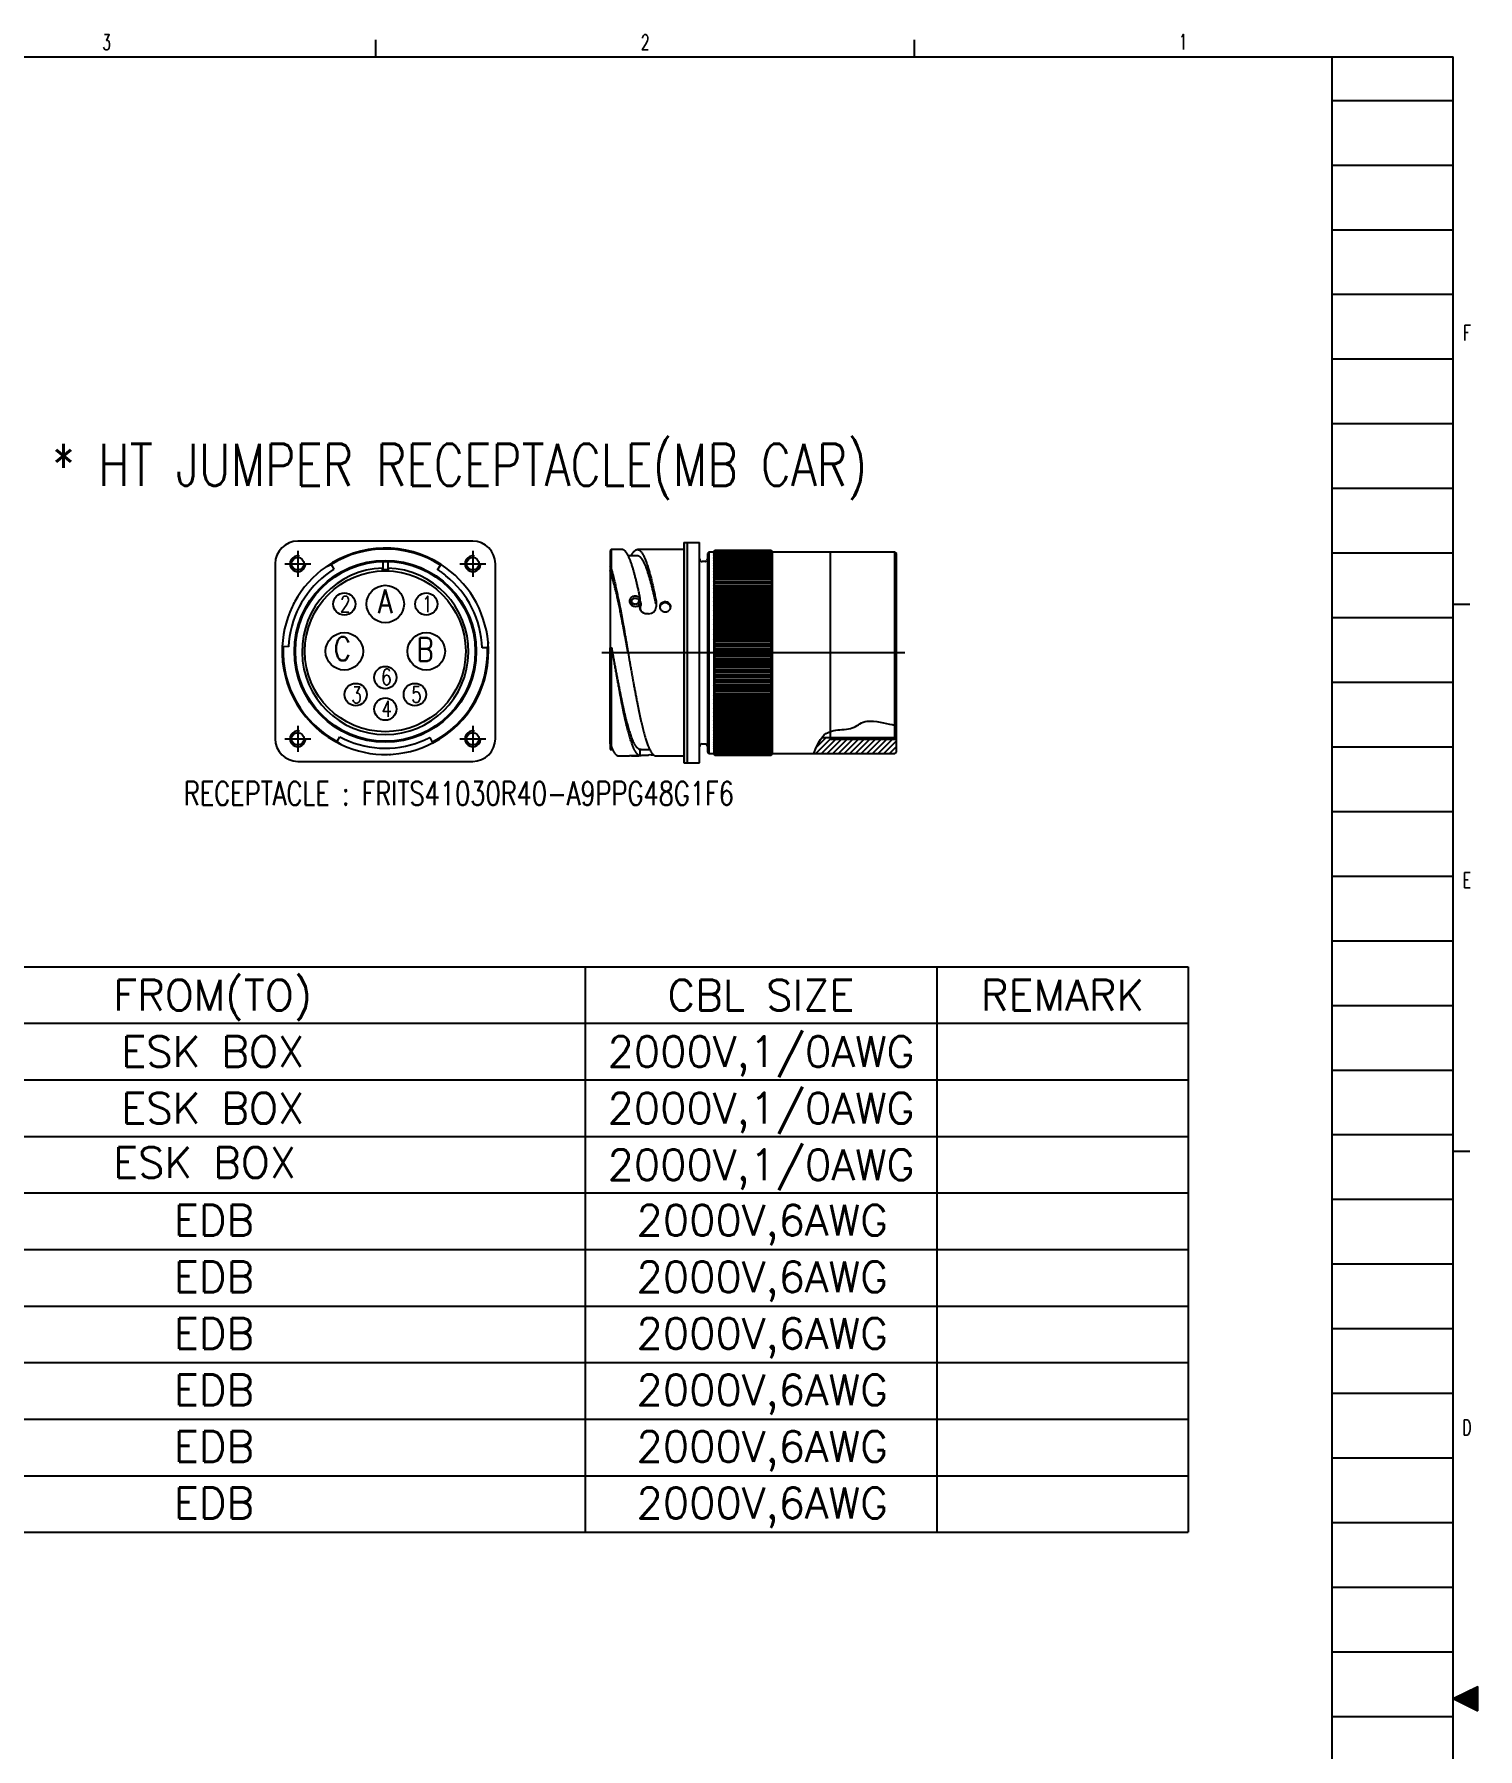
# Model space of a CAD drawing. Extents: x 260 to 819, y -886 to -454.
# Drawn here: x 630.8 to 809.5, y -675.9 to -463.7 of the extents above; entities that cross this region are included whole.
import ezdxf
from ezdxf.enums import TextEntityAlignment as Align
from ezdxf.lldxf.tags import DXFTag

# ---------------------------------------------------------------- set-up
doc = ezdxf.new("R2010")
doc.units = 0
doc.header["$LTSCALE"] = 150
doc.header["$MEASUREMENT"] = 0
doc.linetypes.add('DASHED', pattern=[0.75, 0.5, -0.25])
doc.layers.get('0').update_dxf_attribs({"color": 6, "linetype": 'CONTINUOUS'})
for name, color, linetype in [('2052034113 - FLA', 7, 'CONTINUOUS'), ('2052034141 - FLA', 7, 'CONTINUOUS'), ('2052036013 CUSTO', 7, 'CONTINUOUS'), ('DV1_Default', 7, 'CONTINUOUS'), ('DV1_Predefinito', 7, 'CONTINUOUS'), ('INSERTO 40-B25S', 7, 'CONTINUOUS')]:
    doc.layers.add(name, color=color, linetype=linetype)
doc.styles.get("Standard").update_dxf_attribs({"font": 'romans.shx', "width": 0.8, "bigfont": 'whgtxt.shx'})
doc.styles.add('큰글자', font='simplex.shx', dxfattribs={"height": 5, "bigfont": 'whgtxt.shx'})
tags = doc.linetypes.add('CENTER2', pattern=[28.575, 19.05, -3.175, 3.175, -3.175]).pattern_tags.tags
tags[10:11] = [DXFTag(74, 4), DXFTag(75, 0), DXFTag(340, '0'), DXFTag(46, 0.0), DXFTag(50, 0.0), DXFTag(44, 0.0), DXFTag(45, 0.0)]
tags[8:9] = [DXFTag(74, 4), DXFTag(75, 0), DXFTag(340, '0'), DXFTag(46, 0.0), DXFTag(50, 0.0), DXFTag(44, 0.0), DXFTag(45, 0.0)]
tags[6:7] = [DXFTag(74, 4), DXFTag(75, 0), DXFTag(340, '0'), DXFTag(46, 0.0), DXFTag(50, 0.0), DXFTag(44, 0.0), DXFTag(45, 0.0)]
tags[4:5] = [DXFTag(74, 4), DXFTag(75, 0), DXFTag(340, '0'), DXFTag(46, 0.0), DXFTag(50, 0.0), DXFTag(44, 0.0), DXFTag(45, 0.0)]

# ---------------------------------------------------------------- blocks, each defined once
blk = doc.blocks.new('*H0')
at = {"color": 2, "linetype": 'Continuous'}
for p, q in [((3.02, 201.76), (1.05, 203.73)), ((3.02, 202.04), (1.24, 203.82)), ((3.02, 202.32), (1.43, 203.92)), ((3.02, 202.61), (1.61, 204.01)), ((3.02, 202.89), (1.8, 204.11)), ((3.02, 203.17), (1.99, 204.2)), ((3.02, 203.46), (2.18, 204.3)), ((3.02, 203.74), (2.37, 204.39)), ((3.02, 204.02), (2.55, 204.49)), ((3.02, 204.3), (2.74, 204.58)), ((3.02, 204.59), (2.93, 204.68)), ((0.33, 203.03), (0.11, 203.25)), ((0.9, 202.75), (0.3, 203.35)), ((1.47, 202.46), (0.49, 203.44)), ((2.04, 202.18), (0.67, 203.54)), ((2.61, 201.89), (0.86, 203.63))]:
    blk.add_line(p, q, dxfattribs=at)
blk = doc.blocks.new('*H1')
at = {"color": 2, "linetype": 'Continuous'}
for p, q in [((1.38, 203.89), (0.46, 202.97)), ((1.95, 204.18), (0.64, 202.88)), ((2.52, 204.47), (0.83, 202.78)), ((3.02, 204.69), (1.02, 202.69)), ((3.02, 204.4), (1.21, 202.59)), ((3.02, 204.12), (1.4, 202.5)), ((3.02, 203.84), (1.58, 202.4)), ((0.24, 203.32), (0.08, 203.16)), ((0.81, 203.61), (0.27, 203.07)), ((3.02, 203.56), (1.77, 202.31)), ((3.02, 203.27), (1.96, 202.21)), ((3.02, 202.99), (2.15, 202.12)), ((3.02, 202.71), (2.34, 202.02)), ((3.02, 202.42), (2.53, 201.93)), ((3.02, 202.14), (2.71, 201.84)), ((3.02, 201.86), (2.9, 201.74))]:
    blk.add_line(p, q, dxfattribs=at)
blk = doc.blocks.new('ansi-c')
at = {"color": 210, "linetype": 'Continuous'}
for p, q in [((343.65, 764.46), (343.65, 766.57)), ((410.33, 764.46), (410.33, 766.57)), ((462, 751.06), (477, 751.06)), ((462, 735.06), (477, 735.06)), ((462, 719.06), (477, 719.06)), ((462, 703.06), (477, 703.06)), ((477, 696.73), (479.05, 696.73)), ((462, 687.06), (477, 687.06)), ((462, 671.06), (477, 671.06)), ((462, 655.06), (477, 655.06)), ((462, 639.06), (477, 639.06)), ((477, 629), (479.05, 629)), ((462, 623.06), (477, 623.06)), ((462, 607.06), (477, 607.06)), ((462, 591.06), (477, 591.06)), ((462, 575.06), (477, 575.06)), ((477, 561.26), (479.05, 561.26)), ((462, 559.06), (477, 559.06))]:
    blk.add_line(p, q, dxfattribs=at)
at = {"color": 5, "linetype": 'Continuous'}
for p, q in [((-56.4, 764.46), (477, 764.46)), ((462, 358.06), (462, 764.46)), ((477, 358.06), (477, 764.46)), ((462, 759.06), (477, 759.06)), ((462, 743.06), (477, 743.06)), ((462, 727.06), (477, 727.06)), ((462, 711.06), (477, 711.06)), ((462, 695.06), (477, 695.06)), ((462, 679.06), (477, 679.06)), ((462, 663.06), (477, 663.06)), ((462, 647.06), (477, 647.06)), ((462, 631.06), (477, 631.06)), ((462, 615.06), (477, 615.06)), ((462, 599.06), (477, 599.06)), ((462, 583.06), (477, 583.06)), ((462, 567.06), (477, 567.06))]:
    blk.add_line(p, q, dxfattribs=at)
at = {"color": 2, "linetype": 'Continuous'}
for p, q in [((477, 561.26), (480.02, 562.78)), ((480.02, 559.74), (480.02, 562.78)), ((477, 561.26), (480.02, 559.74))]:
    blk.add_line(p, q, dxfattribs=at)
at = {"color": 7, "linetype": 'Continuous'}
for name in ['*H1', '*H0']:
    blk.add_blockref(name, (477, 358.06), dxfattribs=at)
at = {"color": 130, "linetype": 'Continuous', "width": 0.655684}
for s, p in [('3', (310.33, 766.25)), ('2', (376.99, 766.25)), ('1', (443.57, 766.29)), ('F', (478.69, 730.28)), ('E', (478.69, 662.55)), ('D', (478.69, 594.82))]:
    blk.add_text(s, height=1.9, dxfattribs=at).set_placement(p, align=Align.MIDDLE_CENTER)

msp = doc.modelspace()

# ---------------------------------------------------------------- hatches: boundary and pattern name
h = msp.add_hatch(color=256)
h.paths.add_polyline_path([(711.62, -540.26), (711.23, -540.26), (711.23, -526.63), (711.62, -526.63)])
h.paths.add_polyline_path([(711.23, -540.26), (711.62, -540.26), (711.62, -553.89), (711.23, -553.89)])
h = msp.add_hatch()
h.set_pattern_fill('ANSI31', color=5, scale=0.156, style=0)
h.set_pattern_definition([(45, (610.5101, -625.6596), (-0.35023, 0.35023), [])])
edge = h.paths.add_edge_path()
edge.add_line((737.54, -550.98), (729.35, -550.98))
edge.add_line((729.35, -550.98), (729.35, -550.78))
edge.add_line((729.35, -550.78), (728.28, -550.78))
edge.add_spline(control_points=[(728.28, -550.78), (728, -551.16), (727.68, -551.76), (727.31, -552.73)], knot_values=[0, 0, 0, 0, 0.054733, 0.054733, 0.054733, 0.054733], degree=3, periodic=0)
edge.add_line((727.31, -552.73), (737.34, -552.73))
edge.add_line((737.34, -552.73), (737.54, -552.58))
edge.add_line((737.54, -552.58), (737.54, -550.98))
h.paths.add_polyline_path([(737.34, -550.78), (729.35, -550.78), (729.35, -550.98), (737.54, -550.98)], flags=17)

# ---------------------------------------------------------------- linework, layer by layer
for p, q in [((737.34, -527.79), (737.54, -527.96)), ((737.34, -550.78), (728.28, -550.78)), ((737.54, -550.98), (729.35, -550.98)), ((737.54, -550.98), (737.34, -550.78)), ((737.34, -552.73), (737.54, -552.56))]:
    msp.add_line(p, q)
at = {"color": 0}
for p, q in [((538.43, -579.12), (773.65, -579.12)), ((699, -579.12), (699, -649.11)), ((742.55, -579.12), (742.55, -649.11)), ((773.65, -579.12), (773.65, -649.11)), ((538.43, -586.12), (773.65, -586.12)), ((538.43, -593.12), (773.65, -593.12)), ((538.43, -600.12), (773.65, -600.12)), ((538.43, -607.12), (773.65, -607.12)), ((538.43, -614.11), (773.65, -614.11)), ((538.43, -614.11), (773.65, -614.11)), ((538.43, -621.11), (773.65, -621.11)), ((538.43, -621.11), (773.65, -621.11)), ((538.43, -628.11), (773.65, -628.11)), ((538.43, -628.11), (773.65, -628.11)), ((538.43, -635.11), (773.65, -635.11)), ((538.43, -635.11), (773.65, -635.11)), ((538.43, -642.11), (773.65, -642.11)), ((538.43, -642.11), (773.65, -642.11)), ((538.43, -649.11), (773.65, -649.11)), ((538.43, -649.11), (773.65, -649.11))]:
    msp.add_line(p, q, dxfattribs=at)
for centre, radius in [((663.45, -529.25), 0.78), ((685.11, -529.25), 0.78), ((674.28, -534.23), 2.32), ((669.21, -540.08), 2.32), ((679.35, -540.08), 2.32), ((663.45, -550.91), 0.78), ((685.11, -550.91), 0.78)]:
    msp.add_circle(centre, radius)
at = {"color": 3}
for centre in [(669.21, -534.23), (679.35, -534.23), (674.28, -543.33), (670.62, -545.43), (677.94, -545.43), (674.28, -547.23)]:
    msp.add_circle(centre, 1.38, dxfattribs=at)
at = {"color": 5}
for centre in [(663.45, -529.25), (685.11, -529.25), (663.45, -550.91), (685.11, -550.91)]:
    msp.add_arc(centre, 0.975, 78.1298, 353.5928, dxfattribs=at)
at = {"layer": '2052034113 - FLA', "color": 7, "linetype": 'Continuous'}
for p, q in [((737.34, -550.78), (737.34, -527.79)), ((737.54, -552.56), (737.54, -527.96)), ((713.18, -551.08), (713.18, -529.44)), ((713.89, -528.97), (713.5, -528.97)), ((714.14, -528.69), (714.02, -528.89)), ((713.5, -551.55), (713.89, -551.55)), ((714.02, -551.63), (714.14, -551.83))]:
    msp.add_line(p, q, dxfattribs=at)
for centre, radius, start, end in [((713.5, -528.65), 0.321, 180, 270), ((713.89, -528.81), 0.16, 270, 330), ((713.5, -551.87), 0.321, 90, 180), ((713.89, -551.71), 0.16, 30, 90)]:
    msp.add_arc(centre, radius, start, end, dxfattribs=at)
at = {"layer": '2052034141 - FLA', "color": 7, "linetype": 'Continuous'}
for p, q in [((685.1, -526.45), (663.46, -526.45)), ((702.22, -527.49), (702.1, -527.6)), ((702.1, -527.6), (702.1, -529.53)), ((702.22, -527.49), (702.22, -529.8)), ((703.59, -527.49), (702.22, -527.49)), ((705.49, -528.27), (704.36, -528.27)), ((711.23, -527.49), (705.49, -527.49)), ((711.23, -526.63), (713.18, -526.63)), ((711.23, -526.63), (711.23, -553.89)), ((711.62, -526.63), (711.62, -553.89)), ((713.18, -529.44), (713.18, -526.63)), ((660.65, -529.26), (660.65, -550.9)), ((666.94, -529.62), (667.58, -529.34)), ((667.58, -529.34), (667.93, -529.91)), ((673.96, -528.95), (673.96, -529.94)), ((673.96, -529.94), (674.6, -529.94)), ((673.96, -529.94), (673.96, -530.13)), ((674.6, -528.95), (674.6, -529.94)), ((674.6, -529.94), (674.6, -530.13)), ((680.76, -529.99), (681.12, -529.43)), ((681.12, -529.43), (681.18, -529.33)), ((687.91, -550.9), (687.91, -529.26)), ((702.1, -529.53), (702.1, -530.09)), ((702.22, -529.8), (702.1, -529.53)), ((702.1, -530.09), (702.1, -538.44)), ((713.18, -551.08), (713.18, -529.44)), ((704.77, -533.87), (704.77, -534.3)), ((705.67, -534.3), (705.67, -533.87)), ((705.88, -534.92), (705.88, -534.53)), ((707.79, -533.83), (707.79, -533.92)), ((707.79, -533.92), (707.79, -534.57)), ((706.68, -535.42), (706.86, -535.42)), ((702.1, -538.44), (702.1, -539.66)), ((661.64, -539.48), (661.52, -539.47)), ((662.3, -539.51), (661.64, -539.48)), ((686.93, -539.64), (686.26, -539.67)), ((687, -538.96), (686.93, -539.64)), ((702.1, -539.66), (702.22, -539.65)), ((702.1, -551.43), (702.1, -539.66)), ((702.22, -539.65), (702.22, -551.84)), ((702.22, -539.65), (702.33, -539.65)), ((668.33, -551.25), (668.64, -550.67)), ((668.89, -551.66), (668.33, -551.25)), ((679.78, -550.74), (680.08, -551.33)), ((680.08, -551.33), (680.13, -551.43)), ((702.22, -551.84), (702.1, -551.43)), ((702.1, -551.44), (702.1, -552.25)), ((713.18, -553.89), (713.18, -551.08)), ((663.46, -553.71), (685.1, -553.71)), ((702.1, -552.25), (702.41, -552.25)), ((703.18, -553.03), (704.49, -553.03)), ((704.77, -553.02), (704.77, -553.03)), ((704.77, -553.03), (705.67, -553.03)), ((705.67, -553.03), (705.67, -553.02)), ((705.95, -552.25), (707.02, -552.25)), ((706.68, -552.92), (706.86, -552.92)), ((707.79, -553.03), (707.79, -553.03)), ((707.79, -553.03), (711.23, -553.03)), ((711.23, -553.89), (713.18, -553.89))]:
    msp.add_line(p, q, dxfattribs=at)
for radius in [11.25, 11.13]:
    msp.add_circle((674.28, -540.08), radius, dxfattribs=at)
for centre, radius, start, end in [((663.46, -529.26), 2.81, 90, 180), ((674.28, -540.08), 12.77, 57.2792, 125.05), ((674.28, -540.08), 12.66, 57.2792, 121.9805), ((685.1, -529.26), 2.81, 0, 90), ((674.28, -540.07), 12.77, 125.0568, 177.3032), ((674.28, -540.08), 11.99, 121.9805, 171.2792), ((674.28, -540.08), 10.3, 91.7908, 88.2092), ((674.28, -540.08), 9.99, 91.845, 92.013), ((674.28, -540.08), 9.99, 87.9868, 88.155), ((674.28, -540.08), 12.77, 5.0568, 57.3032), ((674.28, -540.08), 11.99, 1.9805, 51.2792), ((674.28, -540.08), 12.77, 152.0332, 153.2808), ((674.28, -540.08), 12.77, 148.6432, 149.7994), ((674.28, -540.08), 12.77, 32.0332, 33.2808), ((674.27, -540.08), 12.77, 28.6432, 29.7994), ((711.11, -534.93), 5.32, 172.3249, 177.065), ((558.71, -531.34), 147.13, 359.0025, 359.1516), ((705.39, -534.27), 0.56, 331.4427, 40.2475), ((706.89, -534.52), 0.903, 267.8294, 356.8793), ((674.28, -540.08), 12.77, 177.2792, 245.05), ((674.28, -540.08), 12.66, 177.2792, 241.9805), ((674.28, -540.08), 12.66, 297.2792, 1.9805), ((674.28, -540.08), 12.77, 297.2792, 5.05), ((663.46, -550.9), 2.81, 180, 270), ((674.28, -540.08), 11.99, 241.9805, 291.2792), ((674.27, -540.08), 12.77, 245.0568, 297.3032), ((685.1, -550.9), 2.81, 270, 0), ((674.28, -540.07), 12.77, 268.6432, 269.7994), ((674.28, -540.08), 12.77, 272.0332, 273.2808), ((705.22, -565.78), 12.77, 87.2854, 93.2822), ((83.57, -557.55), 622.27, 0.41642, 0.48831), ((705.22, -564.31), 12.08, 86.5109, 87.1412), ((720, -551.9), 14.22, 184.1233, 184.5624), ((707.03, -555.91), 3, 79.791, 93.3914)]:
    msp.add_arc(centre, radius, start, end, dxfattribs=at)
for centre, major_axis, ratio, start_param, end_param in [((705.22, -534.3), (0.731, 0), 0.866025, 2.213841, 2.805986), ((705.22, -534.3), (-0.448, 0), 0.866025, 0, 0.230748), ((705.22, -534.3), (0.731, 0), 0.866025, 0, 0.93325), ((705.22, -534.3), (-0.448, 0), 0.866025, 2.905455, 3.141593), ((706.68, -534.92), (-0.936, 0), 0.895323, -0.311708, -0.196409), ((705.22, -534.25), (0.731, 0), 0.897045, -0.673439, -0.435482), ((708.92, -534.71), (0.683, 0), 0.895323, 0.084849, 3.052551), ((705.22, -552.28), (-0.731, 0), 0.062039, 3.577075, 3.744678)]:
    msp.add_ellipse(centre, major_axis=major_axis, ratio=ratio, start_param=start_param, end_param=end_param, dxfattribs=at)
for points, weights, knots in [([(705.82, -533.52), (705.28, -530.8), (704.74, -529.2), (704.16, -527.49), (703.59, -527.49)], [0.996032959852, 0.968040596938, 1, 0.965925826289, 1], [0, 0, 0, 0.3096108, 0.3096108, 0.6397086, 0.6397086, 0.6397086]), ([(704.71, -528.26), (705.1, -527.49), (705.49, -527.49), (706.06, -527.49), (706.64, -529.2), (707.21, -530.9), (707.79, -533.83)], [0.984890512075, 0.977232235139, 1, 0.965925826289, 1, 0.966166625389, 0.999521805212], [0.448306, 0.448306, 0.448306, 0.5868314, 0.5868314, 0.7941483, 0.7941483, 1, 1, 1]), ([(707.78, -534.22), (707.21, -531.47), (706.64, -529.87), (706.06, -528.27), (705.49, -528.27)], [0.999459512511, 0.966198248035, 1, 0.965925826289, 1], [0, 0, 0, 0.2014071, 0.2014071, 0.4044375, 0.4044375, 0.4044375]), ([(704.33, -540.26), (703.76, -537.05), (703.18, -534.26), (702.64, -531.67), (702.1, -530.09)], [0.999999662211, 0.965925995184, 1, 0.968196301598, 0.995761627997], [0.6074689, 0.6074689, 0.6074689, 0.8104982, 0.8104982, 1, 1, 1]), ([(702.22, -529.8), (702.7, -531.43), (703.18, -533.87), (703.76, -536.84), (704.33, -540.26), (704.91, -543.68), (705.49, -546.65), (706.06, -549.61), (706.64, -551.32), (707.21, -553.02), (707.79, -553.03)], [0.990411374384, 0.971697919533, 1, 0.965925826289, 1, 0.965925826289, 1, 0.965925826289, 1, 0.966166625389, 0.999521805212], [0, 0, 0, 0.172198, 0.172198, 0.379515, 0.379515, 0.586831, 0.586831, 0.794148, 0.794148, 1, 1, 1]), ([(705.82, -553.03), (705.28, -552.92), (704.74, -551.32), (704.16, -549.61), (703.59, -546.65), (703.01, -543.68), (702.43, -540.26), (702.38, -539.96), (702.33, -539.65)], [0.996032959852, 0.968040596938, 1, 0.965925826289, 1, 0.965925826289, 1, 0.99688329242, 0.994336744881], [0, 0, 0, 0.309611, 0.309611, 0.639709, 0.639709, 0.969807, 0.969807, 1, 1, 1]), ([(705.82, -552.25), (705.28, -552.14), (704.74, -550.65), (704.16, -549.04), (703.59, -546.26), (703.01, -543.47), (702.43, -540.26)], [0.995708951865, 0.968226720667, 1, 0.965925826289, 1, 0.965925826289, 1], [0, 0, 0, 0.3083637, 0.3083637, 0.6390578, 0.6390578, 0.969752, 0.969752, 0.969752])]:
    msp.add_rational_spline(points, weights, degree=2, knots=knots, dxfattribs=at)
for points, weights in [([(681.78, -530.72), (681.29, -530.33), (680.76, -529.99)], [0.985920333478, 0.988762671868, 0.994336744881]), ([(662.42, -538.26), (662.33, -538.88), (662.3, -539.51)], [0.985920333478, 0.988762671868, 0.994336744881]), ([(678.63, -551.25), (679.22, -551.03), (679.78, -550.74)], [0.985920333478, 0.988762671868, 0.994336744881]), ([(702.22, -551.84), (702.7, -553.03), (703.18, -553.03)], [0.990411374384, 0.971697919533, 1])]:
    msp.add_rational_spline(points, weights, degree=2, dxfattribs=at)
for points, knots in [([(705.82, -533.52), (705.74, -533.41), (705.61, -533.33), (705.31, -533.24), (705.15, -533.24), (704.85, -533.32), (704.72, -533.4), (704.54, -533.61), (704.49, -533.74), (704.49, -534.02), (704.54, -534.15), (704.73, -534.37), (704.86, -534.45), (705.16, -534.53), (705.33, -534.53), (705.62, -534.43), (705.75, -534.34), (705.83, -534.22)], [0, 0, 0, 0, 0.125, 0.125, 0.25, 0.25, 0.375, 0.375, 0.5, 0.5, 0.625, 0.625, 0.75, 0.75, 0.875, 0.875, 1, 1, 1, 1]), ([(705.22, -534.27), (705.27, -534.27), (705.32, -534.26), (705.37, -534.24), (705.42, -534.23), (705.46, -534.21), (705.5, -534.18), (705.54, -534.15), (705.57, -534.12), (705.6, -534.08), (705.63, -534.04), (705.65, -534), (705.66, -533.96), (705.67, -533.92), (705.67, -533.87), (705.66, -533.83), (705.66, -533.79), (705.64, -533.74), (705.62, -533.71), (705.6, -533.67), (705.57, -533.63), (705.54, -533.6), (705.5, -533.57), (705.46, -533.54), (705.41, -533.53), (705.37, -533.51), (705.32, -533.5), (705.27, -533.49), (705.22, -533.49), (705.17, -533.49), (705.12, -533.5), (705.07, -533.51), (705.02, -533.53), (704.98, -533.55), (704.94, -533.57), (704.9, -533.6), (704.87, -533.64), (704.84, -533.67), (704.81, -533.71), (704.79, -533.75), (704.78, -533.79), (704.77, -533.83), (704.77, -533.88), (704.77, -533.92), (704.78, -533.97), (704.8, -534.01), (704.81, -534.05), (704.84, -534.09), (704.87, -534.12), (704.9, -534.16), (704.94, -534.19), (704.99, -534.21), (705.03, -534.23), (705.08, -534.25), (705.13, -534.26), (705.16, -534.26), (705.19, -534.27), (705.22, -534.27)], [0, 0, 0, 0, 0.053682, 0.053682, 0.053682, 0.107362, 0.107362, 0.107362, 0.161064, 0.161064, 0.161064, 0.21478, 0.21478, 0.21478, 0.268473, 0.268473, 0.268473, 0.322142, 0.322142, 0.322142, 0.375823, 0.375823, 0.375823, 0.429534, 0.429534, 0.429534, 0.483246, 0.483246, 0.483246, 0.536928, 0.536928, 0.536928, 0.590596, 0.590596, 0.590596, 0.644288, 0.644288, 0.644288, 0.698004, 0.698004, 0.698004, 0.751707, 0.751707, 0.751707, 0.80538, 0.80538, 0.80538, 0.859054, 0.859054, 0.859054, 0.912756, 0.912756, 0.912756, 0.966472, 0.966472, 0.966472, 1, 1, 1, 1]), ([(705.83, -534.22), (705.7, -534.47), (705.73, -534.79), (706.06, -535.27), (706.37, -535.42), (706.68, -535.42)], [0, 0, 0, 0, 0.5, 0.5, 1, 1, 1, 1]), ([(708.92, -535.19), (708.85, -535.19), (708.77, -535.18), (708.7, -535.16), (708.63, -535.13), (708.56, -535.1), (708.5, -535.05), (708.44, -535.01), (708.39, -534.96), (708.35, -534.9), (708.31, -534.84), (708.28, -534.77), (708.26, -534.71), (708.24, -534.64), (708.24, -534.57), (708.25, -534.5), (708.26, -534.43), (708.28, -534.37), (708.31, -534.31), (708.34, -534.25), (708.39, -534.19), (708.44, -534.14), (708.5, -534.09), (708.56, -534.05), (708.63, -534.03), (708.7, -534), (708.78, -533.98), (708.85, -533.97), (708.93, -533.96), (709.01, -533.97), (709.08, -533.98), (709.15, -534), (709.23, -534.03), (709.29, -534.06), (709.36, -534.1), (709.41, -534.14), (709.46, -534.2), (709.51, -534.25), (709.55, -534.31), (709.57, -534.37), (709.6, -534.44), (709.61, -534.51), (709.61, -534.58), (709.61, -534.64), (709.59, -534.71), (709.57, -534.78), (709.54, -534.84), (709.5, -534.91), (709.45, -534.96), (709.41, -535.01), (709.35, -535.06), (709.28, -535.1), (709.22, -535.13), (709.14, -535.16), (709.07, -535.18), (709.02, -535.19), (708.97, -535.19), (708.92, -535.19)], [0, 0, 0, 0, 0.053652, 0.053652, 0.053652, 0.107301, 0.107301, 0.107301, 0.160999, 0.160999, 0.160999, 0.214731, 0.214731, 0.214731, 0.268409, 0.268409, 0.268409, 0.322032, 0.322032, 0.322032, 0.375681, 0.375681, 0.375681, 0.4294, 0.4294, 0.4294, 0.483121, 0.483121, 0.483121, 0.536775, 0.536775, 0.536775, 0.590396, 0.590396, 0.590396, 0.644071, 0.644071, 0.644071, 0.697801, 0.697801, 0.697801, 0.751503, 0.751503, 0.751503, 0.805136, 0.805136, 0.805136, 0.858768, 0.858768, 0.858768, 0.912467, 0.912467, 0.912467, 0.966198, 0.966198, 0.966198, 1, 1, 1, 1]), ([(705.67, -553.03), (705.67, -553.03), (705.67, -553.03), (705.66, -553.03), (705.66, -553.03), (705.64, -553.03), (705.62, -553.03), (705.6, -553.03), (705.57, -553.03), (705.54, -553.03), (705.5, -553.03), (705.46, -553.03), (705.41, -553.03), (705.37, -553.03), (705.32, -553.03), (705.27, -553.03), (705.22, -553.03), (705.17, -553.03), (705.12, -553.03), (705.07, -553.03), (705.02, -553.03), (704.98, -553.03), (704.94, -553.03), (704.9, -553.03), (704.87, -553.03), (704.84, -553.03), (704.81, -553.03), (704.79, -553.03), (704.78, -553.03), (704.77, -553.03), (704.77, -553.03)], [0.250138, 0.250138, 0.250138, 0.250138, 0.2684734, 0.2684734, 0.2684734, 0.3221423, 0.3221423, 0.3221423, 0.3758232, 0.3758232, 0.3758232, 0.4295338, 0.4295338, 0.4295338, 0.4832455, 0.4832455, 0.4832455, 0.5369279, 0.5369279, 0.5369279, 0.5905964, 0.5905964, 0.5905964, 0.644288, 0.644288, 0.644288, 0.6980037, 0.6980037, 0.6980037, 0.75018, 0.75018, 0.75018, 0.75018]), ([(705.83, -552.98), (705.85, -552.98), (705.87, -552.97), (706.06, -552.94), (706.37, -552.92), (706.68, -552.92)], [0.4235265, 0.4235265, 0.4235265, 0.4235265, 0.5, 0.5, 1, 1, 1, 1])]:
    msp.add_open_spline(points, degree=3, knots=knots, dxfattribs=at)
at = {"layer": '2052036013 CUSTO', "color": 7, "linetype": 'Continuous'}
for p, q in [((714.34, -527.79), (714.14, -527.99)), ((714.14, -527.99), (714.14, -552.53)), ((714.34, -527.79), (714.34, -552.73)), ((714.94, -527.79), (714.34, -527.79)), ((715.06, -527.59), (714.94, -527.79)), ((714.94, -527.79), (714.94, -552.73)), ((714.96, -527.75), (715.06, -527.59)), ((715.06, -527.6), (714.96, -527.75)), ((714.96, -527.79), (715.06, -527.62)), ((715.06, -527.65), (714.96, -527.79)), ((714.96, -527.87), (715.06, -527.69)), ((715.06, -527.73), (714.96, -527.87)), ((714.96, -527.97), (715.06, -527.78)), ((715.06, -527.84), (714.96, -527.97)), ((714.96, -528.1), (715.06, -527.91)), ((715.06, -527.98), (714.96, -528.1)), ((714.96, -528.27), (715.06, -528.07)), ((715.06, -528.16), (714.96, -528.27)), ((714.96, -528.46), (715.06, -528.26)), ((715.06, -527.59), (715.06, -527.59)), ((722.04, -527.59), (715.06, -527.59)), ((715.06, -527.59), (722.04, -527.59)), ((715.06, -527.62), (715.06, -527.6)), ((715.06, -527.6), (722.04, -527.6)), ((722.04, -527.62), (715.06, -527.62)), ((715.06, -527.69), (715.06, -527.65)), ((715.06, -527.65), (722.04, -527.65)), ((722.04, -527.69), (715.06, -527.69)), ((715.06, -527.78), (715.06, -527.73)), ((715.06, -527.73), (722.04, -527.73)), ((722.04, -527.78), (715.06, -527.78)), ((715.06, -527.91), (715.06, -527.84)), ((715.06, -527.84), (722.04, -527.84)), ((722.04, -527.91), (715.06, -527.91)), ((715.06, -528.07), (715.06, -527.98)), ((715.06, -527.98), (722.04, -527.98)), ((722.04, -528.07), (715.06, -528.07)), ((715.06, -528.26), (715.06, -528.16)), ((715.06, -528.16), (722.04, -528.16)), ((722.04, -528.26), (715.06, -528.26)), ((722.04, -527.59), (722.04, -527.59)), ((722.04, -527.59), (722.14, -527.75)), ((722.16, -527.79), (722.04, -527.59)), ((722.04, -527.62), (722.04, -527.6)), ((722.14, -527.75), (722.04, -527.6)), ((722.04, -527.62), (722.14, -527.79)), ((722.04, -527.69), (722.04, -527.65)), ((722.14, -527.79), (722.04, -527.65)), ((722.04, -527.69), (722.14, -527.87)), ((722.04, -527.78), (722.04, -527.73)), ((722.14, -527.87), (722.04, -527.73)), ((722.04, -527.78), (722.14, -527.97)), ((722.04, -527.91), (722.04, -527.84)), ((722.14, -527.97), (722.04, -527.84)), ((722.04, -527.91), (722.14, -528.1)), ((722.04, -528.07), (722.04, -527.98)), ((722.14, -528.1), (722.04, -527.98)), ((722.04, -528.07), (722.14, -528.27)), ((722.04, -528.26), (722.04, -528.16)), ((722.14, -528.27), (722.04, -528.16)), ((722.04, -528.26), (722.14, -528.46)), ((722.16, -527.79), (722.16, -552.73)), ((737.34, -527.79), (722.16, -527.79)), ((715.06, -528.36), (714.96, -528.46)), ((714.96, -528.68), (715.06, -528.48)), ((715.06, -528.6), (714.96, -528.68)), ((714.96, -528.94), (715.06, -528.72)), ((715.06, -528.86), (714.96, -528.94)), ((714.96, -529.22), (715.06, -529)), ((715.06, -529.15), (714.96, -529.22)), ((714.96, -529.53), (715.06, -529.31)), ((715.06, -529.47), (714.96, -529.53)), ((714.96, -529.87), (715.06, -529.64)), ((715.06, -529.82), (714.96, -529.87)), ((714.96, -530.23), (715.06, -530.01)), ((715.06, -530.2), (714.96, -530.23)), ((714.96, -530.62), (715.06, -530.39)), ((715.06, -528.48), (715.06, -528.36)), ((715.06, -528.36), (722.04, -528.36)), ((722.04, -528.48), (715.06, -528.48)), ((715.06, -528.72), (715.06, -528.6)), ((715.06, -528.6), (722.04, -528.6)), ((722.04, -528.72), (715.06, -528.72)), ((715.06, -529), (715.06, -528.86)), ((715.06, -528.86), (722.04, -528.86)), ((722.04, -529), (715.06, -529)), ((715.06, -529.31), (715.06, -529.15)), ((715.06, -529.15), (722.04, -529.15)), ((722.04, -529.31), (715.06, -529.31)), ((715.06, -529.64), (715.06, -529.47)), ((715.06, -529.47), (722.04, -529.47)), ((722.04, -529.64), (715.06, -529.64)), ((715.06, -530.01), (715.06, -529.82)), ((715.06, -529.82), (722.04, -529.82)), ((722.04, -530.01), (715.06, -530.01)), ((715.06, -530.39), (715.06, -530.2)), ((715.06, -530.2), (722.04, -530.2)), ((722.04, -530.39), (715.06, -530.39)), ((722.04, -528.48), (722.04, -528.36)), ((722.14, -528.46), (722.04, -528.36)), ((722.04, -528.48), (722.14, -528.68)), ((722.04, -528.72), (722.04, -528.6)), ((722.14, -528.68), (722.04, -528.6)), ((722.04, -528.72), (722.14, -528.94)), ((722.04, -529), (722.04, -528.86)), ((722.14, -528.94), (722.04, -528.86)), ((722.04, -529), (722.14, -529.22)), ((722.04, -529.31), (722.04, -529.15)), ((722.14, -529.22), (722.04, -529.15)), ((722.04, -529.31), (722.14, -529.53)), ((722.04, -529.64), (722.04, -529.47)), ((722.14, -529.53), (722.04, -529.47)), ((722.04, -529.64), (722.14, -529.87)), ((722.04, -530.01), (722.04, -529.82)), ((722.14, -529.87), (722.04, -529.82)), ((722.04, -530.01), (722.14, -530.23)), ((722.04, -530.39), (722.04, -530.2)), ((722.14, -530.23), (722.04, -530.2)), ((722.04, -530.39), (722.14, -530.62)), ((715.06, -530.6), (714.96, -530.62)), ((714.96, -531.03), (715.06, -530.81)), ((715.06, -531.02), (714.96, -531.03)), ((714.96, -531.47), (715.06, -531.24)), ((714.96, -531.47), (722.14, -531.47)), ((715.06, -531.47), (714.96, -531.47)), ((714.96, -531.93), (715.06, -531.7)), ((714.96, -531.93), (722.14, -531.93)), ((715.06, -531.94), (714.96, -531.93)), ((714.96, -532.41), (715.06, -532.18)), ((714.96, -532.41), (722.14, -532.41)), ((715.06, -532.43), (714.96, -532.41)), ((715.06, -530.81), (715.06, -530.6)), ((715.06, -530.6), (722.04, -530.6)), ((722.04, -530.81), (715.06, -530.81)), ((715.06, -531.24), (715.06, -531.02)), ((715.06, -531.02), (722.04, -531.02)), ((722.04, -531.24), (715.06, -531.24)), ((715.06, -531.7), (715.06, -531.47)), ((715.06, -531.47), (722.04, -531.47)), ((722.04, -531.7), (715.06, -531.7)), ((715.06, -532.18), (715.06, -531.94)), ((715.06, -531.94), (722.04, -531.94)), ((722.04, -532.18), (715.06, -532.18)), ((715.06, -532.68), (715.06, -532.43)), ((715.06, -532.43), (722.04, -532.43)), ((722.04, -530.81), (722.04, -530.6)), ((722.14, -530.62), (722.04, -530.6)), ((722.04, -530.81), (722.14, -531.03)), ((722.04, -531.24), (722.04, -531.02)), ((722.14, -531.03), (722.04, -531.02)), ((722.04, -531.24), (722.14, -531.47)), ((722.04, -531.7), (722.04, -531.47)), ((722.14, -531.47), (722.04, -531.47)), ((722.04, -531.7), (722.14, -531.93)), ((722.14, -531.93), (722.04, -531.94)), ((722.04, -532.18), (722.04, -531.94)), ((722.04, -532.18), (722.14, -532.41)), ((722.14, -532.41), (722.04, -532.43)), ((722.04, -532.68), (722.04, -532.43)), ((714.96, -532.9), (715.06, -532.68)), ((714.96, -532.9), (722.14, -532.9)), ((715.06, -532.94), (714.96, -532.9)), ((714.96, -533.42), (715.06, -533.2)), ((714.96, -533.42), (722.14, -533.42)), ((715.06, -533.47), (714.96, -533.42)), ((714.96, -533.96), (715.06, -533.74)), ((714.96, -533.96), (722.14, -533.96)), ((715.06, -534.02), (714.96, -533.96)), ((714.96, -534.51), (715.06, -534.29)), ((714.96, -534.51), (722.14, -534.51)), ((715.06, -534.58), (714.96, -534.51)), ((722.04, -532.68), (715.06, -532.68)), ((715.06, -533.2), (715.06, -532.94)), ((715.06, -532.94), (722.04, -532.94)), ((722.04, -533.2), (715.06, -533.2)), ((715.06, -533.74), (715.06, -533.47)), ((715.06, -533.47), (722.04, -533.47)), ((722.04, -533.74), (715.06, -533.74)), ((715.06, -534.29), (715.06, -534.02)), ((715.06, -534.02), (722.04, -534.02)), ((722.04, -534.29), (715.06, -534.29)), ((715.06, -534.86), (715.06, -534.58)), ((715.06, -534.58), (722.04, -534.58)), ((722.04, -532.68), (722.14, -532.9)), ((722.14, -532.9), (722.04, -532.94)), ((722.04, -533.2), (722.04, -532.94)), ((722.04, -533.2), (722.14, -533.42)), ((722.14, -533.42), (722.04, -533.47)), ((722.04, -533.74), (722.04, -533.47)), ((722.04, -533.74), (722.14, -533.96)), ((722.14, -533.96), (722.04, -534.02)), ((722.04, -534.29), (722.04, -534.02)), ((722.04, -534.29), (722.14, -534.51)), ((722.14, -534.51), (722.04, -534.58)), ((722.04, -534.86), (722.04, -534.58)), ((714.96, -535.07), (715.06, -534.86)), ((714.96, -535.07), (722.14, -535.07)), ((715.06, -535.15), (714.96, -535.07)), ((714.96, -535.65), (715.06, -535.45)), ((714.96, -535.65), (722.14, -535.65)), ((715.06, -535.74), (714.96, -535.65)), ((714.96, -536.24), (715.06, -536.04)), ((714.96, -536.24), (722.14, -536.24)), ((715.06, -536.34), (714.96, -536.24)), ((714.96, -536.84), (715.06, -536.65)), ((722.04, -534.86), (715.06, -534.86)), ((715.06, -535.45), (715.06, -535.15)), ((715.06, -535.15), (722.04, -535.15)), ((722.04, -535.45), (715.06, -535.45)), ((715.06, -536.04), (715.06, -535.74)), ((715.06, -535.74), (722.04, -535.74)), ((722.04, -536.04), (715.06, -536.04)), ((715.06, -536.65), (715.06, -536.34)), ((715.06, -536.34), (722.04, -536.34)), ((722.04, -536.65), (715.06, -536.65)), ((722.04, -534.86), (722.14, -535.07)), ((722.14, -535.07), (722.04, -535.15)), ((722.04, -535.45), (722.04, -535.15)), ((722.04, -535.45), (722.14, -535.65)), ((722.14, -535.65), (722.04, -535.74)), ((722.04, -536.04), (722.04, -535.74)), ((722.04, -536.04), (722.14, -536.24)), ((722.14, -536.24), (722.04, -536.34)), ((722.04, -536.65), (722.04, -536.34)), ((722.04, -536.65), (722.14, -536.84)), ((714.96, -536.84), (722.14, -536.84)), ((715.06, -536.95), (714.96, -536.84)), ((714.96, -537.45), (715.06, -537.26)), ((714.96, -537.45), (722.14, -537.45)), ((715.06, -537.57), (714.96, -537.45)), ((714.96, -538.07), (715.06, -537.89)), ((714.96, -538.07), (722.14, -538.07)), ((715.06, -538.2), (714.96, -538.07)), ((714.96, -538.69), (715.06, -538.51)), ((714.96, -538.69), (722.14, -538.69)), ((715.06, -538.83), (714.96, -538.69)), ((715.06, -537.26), (715.06, -536.95)), ((715.06, -536.95), (722.04, -536.95)), ((722.04, -537.26), (715.06, -537.26)), ((715.06, -537.89), (715.06, -537.57)), ((715.06, -537.57), (722.04, -537.57)), ((722.04, -537.89), (715.06, -537.89)), ((715.06, -538.51), (715.06, -538.2)), ((715.06, -538.2), (722.04, -538.2)), ((722.04, -538.51), (715.06, -538.51)), ((715.06, -539.15), (715.06, -538.83)), ((715.06, -538.83), (722.04, -538.83)), ((722.14, -536.84), (722.04, -536.95)), ((722.04, -537.26), (722.04, -536.95)), ((722.04, -537.26), (722.14, -537.45)), ((722.14, -537.45), (722.04, -537.57)), ((722.04, -537.89), (722.04, -537.57)), ((722.04, -537.89), (722.14, -538.07)), ((722.14, -538.07), (722.04, -538.2)), ((722.04, -538.51), (722.04, -538.2)), ((722.04, -538.51), (722.14, -538.69)), ((722.14, -538.69), (722.04, -538.83)), ((722.04, -539.15), (722.04, -538.83)), ((714.96, -539.32), (715.06, -539.15)), ((714.96, -539.32), (722.14, -539.32)), ((715.06, -539.46), (714.96, -539.32)), ((714.96, -539.95), (715.06, -539.78)), ((714.96, -539.95), (722.14, -539.95)), ((715.06, -540.1), (714.96, -539.95)), ((714.96, -540.57), (715.06, -540.42)), ((714.96, -540.57), (722.14, -540.57)), ((715.06, -540.74), (714.96, -540.57)), ((714.96, -541.2), (715.06, -541.06)), ((722.04, -539.15), (715.06, -539.15)), ((715.06, -539.78), (715.06, -539.46)), ((715.06, -539.46), (722.04, -539.46)), ((722.04, -539.78), (715.06, -539.78)), ((715.06, -540.42), (715.06, -540.1)), ((715.06, -540.1), (722.04, -540.1)), ((722.04, -540.42), (715.06, -540.42)), ((715.06, -541.06), (715.06, -540.74)), ((715.06, -540.74), (722.04, -540.74)), ((722.04, -541.06), (715.06, -541.06)), ((722.04, -539.15), (722.14, -539.32)), ((722.14, -539.32), (722.04, -539.46)), ((722.04, -539.78), (722.04, -539.46)), ((722.04, -539.78), (722.14, -539.95)), ((722.14, -539.95), (722.04, -540.1)), ((722.04, -540.42), (722.04, -540.1)), ((722.04, -540.42), (722.14, -540.57)), ((722.14, -540.57), (722.04, -540.74)), ((722.04, -541.06), (722.04, -540.74)), ((722.04, -541.06), (722.14, -541.2)), ((714.96, -541.2), (722.14, -541.2)), ((715.06, -541.37), (714.96, -541.2)), ((714.96, -541.83), (715.06, -541.69)), ((714.96, -541.83), (722.14, -541.83)), ((715.06, -542.01), (714.96, -541.83)), ((714.96, -542.45), (715.06, -542.32)), ((714.96, -542.45), (722.14, -542.45)), ((715.06, -542.64), (714.96, -542.45)), ((714.96, -543.07), (715.06, -542.95)), ((714.96, -543.07), (722.14, -543.07)), ((715.06, -543.26), (714.96, -543.07)), ((715.06, -541.69), (715.06, -541.37)), ((715.06, -541.37), (722.04, -541.37)), ((722.04, -541.69), (715.06, -541.69)), ((715.06, -542.32), (715.06, -542.01)), ((715.06, -542.01), (722.04, -542.01)), ((722.04, -542.32), (715.06, -542.32)), ((715.06, -542.95), (715.06, -542.64)), ((715.06, -542.64), (722.04, -542.64)), ((722.04, -542.95), (715.06, -542.95)), ((722.14, -541.2), (722.04, -541.37)), ((722.04, -541.69), (722.04, -541.37)), ((722.04, -541.69), (722.14, -541.83)), ((722.14, -541.83), (722.04, -542.01)), ((722.04, -542.32), (722.04, -542.01)), ((722.04, -542.32), (722.14, -542.45)), ((722.14, -542.45), (722.04, -542.64)), ((722.04, -542.95), (722.04, -542.64)), ((722.04, -542.95), (722.14, -543.07)), ((722.14, -543.07), (722.04, -543.26)), ((714.96, -543.68), (715.06, -543.57)), ((714.96, -543.68), (722.14, -543.68)), ((715.06, -543.87), (714.96, -543.68)), ((714.96, -544.28), (715.06, -544.18)), ((714.96, -544.28), (722.14, -544.28)), ((715.06, -544.48), (714.96, -544.28)), ((714.96, -544.87), (715.06, -544.78)), ((714.96, -544.87), (722.14, -544.87)), ((715.06, -545.07), (714.96, -544.87)), ((715.06, -543.57), (715.06, -543.26)), ((715.06, -543.26), (722.04, -543.26)), ((722.04, -543.57), (715.06, -543.57)), ((715.06, -544.18), (715.06, -543.87)), ((715.06, -543.87), (722.04, -543.87)), ((722.04, -544.18), (715.06, -544.18)), ((715.06, -544.78), (715.06, -544.48)), ((715.06, -544.48), (722.04, -544.48)), ((722.04, -544.78), (715.06, -544.78)), ((715.06, -545.37), (715.06, -545.07)), ((715.06, -545.07), (722.04, -545.07)), ((722.04, -543.57), (722.04, -543.26)), ((722.04, -543.57), (722.14, -543.68)), ((722.14, -543.68), (722.04, -543.87)), ((722.04, -544.18), (722.04, -543.87)), ((722.04, -544.18), (722.14, -544.28)), ((722.14, -544.28), (722.04, -544.48)), ((722.04, -544.78), (722.04, -544.48)), ((722.04, -544.78), (722.14, -544.87)), ((722.14, -544.87), (722.04, -545.07)), ((722.04, -545.37), (722.04, -545.07)), ((714.96, -545.45), (715.06, -545.37)), ((714.96, -545.45), (722.14, -545.45)), ((715.06, -545.66), (714.96, -545.45)), ((714.96, -546.01), (715.06, -545.94)), ((714.96, -546.01), (722.14, -546.01)), ((715.06, -546.23), (714.96, -546.01)), ((714.96, -546.56), (715.06, -546.51)), ((714.96, -546.56), (722.14, -546.56)), ((715.06, -546.78), (714.96, -546.56)), ((714.96, -547.1), (715.06, -547.05)), ((714.96, -547.1), (722.14, -547.1)), ((715.06, -547.32), (714.96, -547.1)), ((722.04, -545.37), (715.06, -545.37)), ((715.06, -545.94), (715.06, -545.66)), ((715.06, -545.66), (722.04, -545.66)), ((722.04, -545.94), (715.06, -545.94)), ((715.06, -546.51), (715.06, -546.23)), ((715.06, -546.23), (722.04, -546.23)), ((722.04, -546.51), (715.06, -546.51)), ((715.06, -547.05), (715.06, -546.78)), ((715.06, -546.78), (722.04, -546.78)), ((722.04, -547.05), (715.06, -547.05)), ((715.06, -547.58), (715.06, -547.32)), ((715.06, -547.32), (722.04, -547.32)), ((722.04, -545.37), (722.14, -545.45)), ((722.14, -545.45), (722.04, -545.66)), ((722.04, -545.94), (722.04, -545.66)), ((722.04, -545.94), (722.14, -546.01)), ((722.14, -546.01), (722.04, -546.23)), ((722.04, -546.51), (722.04, -546.23)), ((722.04, -546.51), (722.14, -546.56)), ((722.14, -546.56), (722.04, -546.78)), ((722.04, -547.05), (722.04, -546.78)), ((722.04, -547.05), (722.14, -547.1)), ((722.14, -547.1), (722.04, -547.32)), ((722.04, -547.58), (722.04, -547.32)), ((714.96, -547.62), (715.06, -547.58)), ((714.96, -547.62), (722.14, -547.62)), ((715.06, -547.84), (714.96, -547.62)), ((714.96, -548.12), (715.06, -548.09)), ((714.96, -548.12), (722.14, -548.12)), ((715.06, -548.34), (714.96, -548.12)), ((714.96, -548.6), (715.06, -548.58)), ((714.96, -548.6), (722.14, -548.6)), ((715.06, -548.82), (714.96, -548.6)), ((714.96, -549.05), (715.06, -549.05)), ((714.96, -549.05), (722.14, -549.05)), ((715.06, -549.28), (714.96, -549.05)), ((714.96, -549.49), (715.06, -549.5)), ((715.06, -549.72), (714.96, -549.49)), ((722.04, -547.58), (715.06, -547.58)), ((715.06, -548.09), (715.06, -547.84)), ((715.06, -547.84), (722.04, -547.84)), ((722.04, -548.09), (715.06, -548.09)), ((715.06, -548.58), (715.06, -548.34)), ((715.06, -548.34), (722.04, -548.34)), ((722.04, -548.58), (715.06, -548.58)), ((715.06, -549.05), (715.06, -548.82)), ((715.06, -548.82), (722.04, -548.82)), ((722.04, -549.05), (715.06, -549.05)), ((715.06, -549.5), (715.06, -549.28)), ((715.06, -549.28), (722.04, -549.28)), ((722.04, -549.5), (715.06, -549.5)), ((722.04, -547.58), (722.14, -547.62)), ((722.14, -547.62), (722.04, -547.84)), ((722.04, -548.09), (722.04, -547.84)), ((722.04, -548.09), (722.14, -548.12)), ((722.14, -548.12), (722.04, -548.34)), ((722.04, -548.58), (722.04, -548.34)), ((722.04, -548.58), (722.14, -548.6)), ((722.14, -548.6), (722.04, -548.82)), ((722.04, -549.05), (722.04, -548.82)), ((722.04, -549.05), (722.14, -549.05)), ((722.14, -549.05), (722.04, -549.28)), ((722.04, -549.5), (722.04, -549.28)), ((722.04, -549.5), (722.14, -549.49)), ((722.14, -549.49), (722.04, -549.72)), ((714.96, -549.9), (715.06, -549.92)), ((715.06, -550.13), (714.96, -549.9)), ((714.96, -550.29), (715.06, -550.32)), ((715.06, -550.51), (714.96, -550.29)), ((714.96, -550.66), (715.06, -550.7)), ((715.06, -550.88), (714.96, -550.66)), ((714.96, -550.99), (715.06, -551.05)), ((715.06, -551.21), (714.96, -550.99)), ((714.96, -551.3), (715.06, -551.37)), ((715.06, -551.52), (714.96, -551.3)), ((714.96, -551.58), (715.06, -551.66)), ((715.06, -551.8), (714.96, -551.58)), ((715.06, -549.92), (715.06, -549.72)), ((715.06, -549.72), (722.04, -549.72)), ((722.04, -549.92), (715.06, -549.92)), ((715.06, -550.32), (715.06, -550.13)), ((715.06, -550.13), (722.04, -550.13)), ((722.04, -550.32), (715.06, -550.32)), ((715.06, -550.7), (715.06, -550.51)), ((715.06, -550.51), (722.04, -550.51)), ((722.04, -550.7), (715.06, -550.7)), ((715.06, -551.05), (715.06, -550.88)), ((715.06, -550.88), (722.04, -550.88)), ((722.04, -551.05), (715.06, -551.05)), ((715.06, -551.37), (715.06, -551.21)), ((715.06, -551.21), (722.04, -551.21)), ((722.04, -551.37), (715.06, -551.37)), ((715.06, -551.66), (715.06, -551.52)), ((715.06, -551.52), (722.04, -551.52)), ((722.04, -551.66), (715.06, -551.66)), ((722.04, -549.92), (722.04, -549.72)), ((722.04, -549.92), (722.14, -549.9)), ((722.14, -549.9), (722.04, -550.13)), ((722.04, -550.32), (722.04, -550.13)), ((722.04, -550.32), (722.14, -550.29)), ((722.14, -550.29), (722.04, -550.51)), ((722.04, -550.7), (722.04, -550.51)), ((722.04, -550.7), (722.14, -550.66)), ((722.14, -550.66), (722.04, -550.88)), ((722.04, -551.05), (722.04, -550.88)), ((722.04, -551.05), (722.14, -550.99)), ((722.14, -550.99), (722.04, -551.21)), ((722.04, -551.37), (722.04, -551.21)), ((722.04, -551.37), (722.14, -551.3)), ((722.14, -551.3), (722.04, -551.52)), ((722.04, -551.66), (722.04, -551.52)), ((722.04, -551.66), (722.14, -551.58)), ((722.14, -551.58), (722.04, -551.8)), ((714.14, -552.53), (714.34, -552.73)), ((714.34, -552.73), (714.94, -552.73)), ((714.94, -552.73), (715.06, -552.94)), ((714.96, -551.84), (715.06, -551.92)), ((715.06, -552.05), (714.96, -551.84)), ((714.96, -552.06), (715.06, -552.16)), ((715.06, -552.27), (714.96, -552.06)), ((714.96, -552.26), (715.06, -552.36)), ((715.06, -552.45), (714.96, -552.26)), ((714.96, -552.42), (715.06, -552.54)), ((715.06, -552.61), (714.96, -552.42)), ((714.96, -552.55), (715.06, -552.68)), ((715.06, -552.74), (714.96, -552.55)), ((714.96, -552.66), (715.06, -552.79)), ((715.06, -552.84), (714.96, -552.66)), ((714.96, -552.73), (715.06, -552.87)), ((715.06, -552.9), (714.96, -552.73)), ((714.96, -552.77), (715.06, -552.92)), ((715.06, -552.93), (714.96, -552.77)), ((715.06, -551.92), (715.06, -551.8)), ((715.06, -551.8), (722.04, -551.8)), ((722.04, -551.92), (715.06, -551.92)), ((715.06, -552.16), (715.06, -552.05)), ((715.06, -552.05), (722.04, -552.05)), ((722.04, -552.16), (715.06, -552.16)), ((715.06, -552.36), (715.06, -552.27)), ((715.06, -552.27), (722.04, -552.27)), ((722.04, -552.36), (715.06, -552.36)), ((715.06, -552.54), (715.06, -552.45)), ((715.06, -552.45), (722.04, -552.45)), ((722.04, -552.54), (715.06, -552.54)), ((715.06, -552.68), (715.06, -552.61)), ((715.06, -552.61), (722.04, -552.61)), ((722.04, -552.68), (715.06, -552.68)), ((715.06, -552.79), (715.06, -552.74)), ((715.06, -552.74), (722.04, -552.74)), ((722.04, -552.79), (715.06, -552.79)), ((715.06, -552.87), (715.06, -552.84)), ((715.06, -552.84), (722.04, -552.84)), ((722.04, -552.87), (715.06, -552.87)), ((715.06, -552.92), (715.06, -552.9)), ((715.06, -552.9), (722.04, -552.9)), ((722.04, -552.92), (715.06, -552.92)), ((715.06, -552.94), (715.06, -552.93)), ((715.06, -552.93), (722.04, -552.93)), ((722.04, -552.94), (715.06, -552.94)), ((722.04, -551.92), (722.04, -551.8)), ((722.04, -551.92), (722.14, -551.84)), ((722.14, -551.84), (722.04, -552.05)), ((722.04, -552.16), (722.04, -552.05)), ((722.04, -552.16), (722.14, -552.06)), ((722.14, -552.06), (722.04, -552.27)), ((722.04, -552.36), (722.14, -552.26)), ((722.14, -552.26), (722.04, -552.45)), ((722.04, -552.36), (722.04, -552.27)), ((722.04, -552.54), (722.14, -552.42)), ((722.14, -552.42), (722.04, -552.61)), ((722.04, -552.54), (722.04, -552.45)), ((722.04, -552.68), (722.14, -552.55)), ((722.14, -552.55), (722.04, -552.74)), ((722.04, -552.68), (722.04, -552.61)), ((722.04, -552.79), (722.14, -552.66)), ((722.14, -552.66), (722.04, -552.84)), ((722.04, -552.87), (722.14, -552.73)), ((722.14, -552.73), (722.04, -552.9)), ((722.04, -552.94), (722.16, -552.73)), ((722.04, -552.79), (722.04, -552.74)), ((722.04, -552.92), (722.14, -552.77)), ((722.14, -552.77), (722.04, -552.93)), ((722.04, -552.87), (722.04, -552.84)), ((722.04, -552.92), (722.04, -552.9)), ((722.04, -552.94), (722.04, -552.93)), ((722.16, -552.73), (737.34, -552.73))]:
    msp.add_line(p, q, dxfattribs=at)
at = {"layer": 'DV1_Default', "color": 7, "linetype": 'Continuous'}
msp.add_line((729.35, -527.79), (729.35, -550.98), dxfattribs=at)
at = {"layer": 'DV1_Predefinito', "color": 1, "linetype": 'CENTER2', "ltscale": 0.15}
for p, q in [((663.45, -527.63), (663.45, -530.87)), ((685.11, -527.63), (685.11, -530.87)), ((661.83, -529.25), (665.06, -529.25)), ((683.49, -529.25), (686.73, -529.25)), ((738.57, -540.26), (701.09, -540.26)), ((663.45, -549.29), (663.45, -552.53)), ((685.11, -549.29), (685.11, -552.53)), ((661.83, -550.91), (665.06, -550.91)), ((683.49, -550.91), (686.73, -550.91))]:
    msp.add_line(p, q, dxfattribs=at)
at = {"layer": 'DV1_Predefinito', "color": 4, "linetype": 'Continuous'}
msp.add_open_spline([(727.31, -552.73), (728.13, -550.54), (729.48, -549.92), (730.2, -549.79), (731.3, -549.76), (732.47, -549.53), (733.79, -548.29), (736.6, -549.15), (737.35, -549.2), (737.54, -549.22)], degree=3, knots=[0, 0, 0, 0, 0.123218, 0.271851, 0.414179, 0.536582, 0.7122, 0.939909, 1, 1, 1, 1], dxfattribs=at)
at = {"layer": 'INSERTO 40-B25S', "color": 7, "linetype": 'Continuous'}
for p, q in [((673.93, -530.13), (673.93, -529.79)), ((674.28, -530.13), (673.93, -530.13)), ((674.63, -529.79), (674.63, -530.13))]:
    msp.add_line(p, q, dxfattribs=at)
msp.add_circle((674.28, -540.08), 9.95, dxfattribs=at)

# ---------------------------------------------------------------- block references
at = {"linetype": 'DASHED'}
msp.add_blockref('ansi-c', (329.46, -1230.96), dxfattribs=at)
msp.add_blockref('ansi-c', (329.46, -1230.96), dxfattribs=at)

# ---------------------------------------------------------------- texts
at = {"color": 4, "style": '큰글자', "width": 0.8}
msp.add_text('* HT JUMPER RECEPTACLE(MB CAR)', height=5.2, dxfattribs=at).set_placement((683.48, -516.99), align=Align.MIDDLE_CENTER)
at = {"color": 2, "width": 0.75}
for s, height, p in [('2', 2, (669.33, -534.25)), ('1', 2, (679.47, -534.25)), ('6', 2, (674.42, -543.26)), ('3', 2, (670.73, -545.48)), ('5', 2, (678.14, -545.43)), ('4', 2, (674.45, -547.19)), ('RECEPTACLE : FRITS41030R40-A9PPG48G1F6 ', 2.925, (684.14, -557.67))]:
    msp.add_text(s, height=height, dxfattribs=at).set_placement(p, align=Align.MIDDLE)
at = {"color": 0}
for s, height, p in [('FROM(TO)', 3.802, (652.93, -582.62)), ('CBL SIZE', 3.802, (720.77, -582.62)), ('REMARK', 3.802, (758.1, -582.62)), ('ESK BOX', 3.802, (652.93, -589.62)), ('2000V,1/0AWG', 3.8016, (720.77, -589.62)), ('2000V,1/0AWG', 3.8016, (720.77, -596.62)), ('ESK BOX', 3.802, (652.93, -596.62)), ('2000V,1/0AWG', 3.8016, (720.77, -603.62)), ('EDB', 3.802, (653.07, -610.5)), ('2000V,6AWG', 3.802, (720.92, -610.5)), ('EDB', 3.802, (653.07, -617.5)), ('2000V,6AWG', 3.802, (720.92, -617.5)), ('EDB', 3.802, (653.07, -624.5)), ('2000V,6AWG', 3.802, (720.92, -624.5)), ('EDB', 3.802, (653.07, -631.49)), ('2000V,6AWG', 3.802, (720.92, -631.49)), ('EDB', 3.802, (653.07, -638.49)), ('2000V,6AWG', 3.802, (720.92, -638.49)), ('EDB', 3.802, (653.07, -645.49)), ('2000V,6AWG', 3.802, (720.92, -645.49))]:
    msp.add_text(s, height=height, dxfattribs=at).set_placement(p, align=Align.MIDDLE_CENTER)
msp.add_text('ESK BOX', height=3.802, dxfattribs=at).set_placement((640.6, -605.25))
at = {"color": 3, "char_height": 2.92, "width": 2.1817, "attachment_point": 3}
for s, insert in [('A', (675.17, -532.45)), ('C', (670.02, -538.3)), ('B', (680.27, -538.4))]:
    msp.add_mtext(s, dxfattribs=dict(at, insert=insert))

doc.saveas('drawing.dxf')
